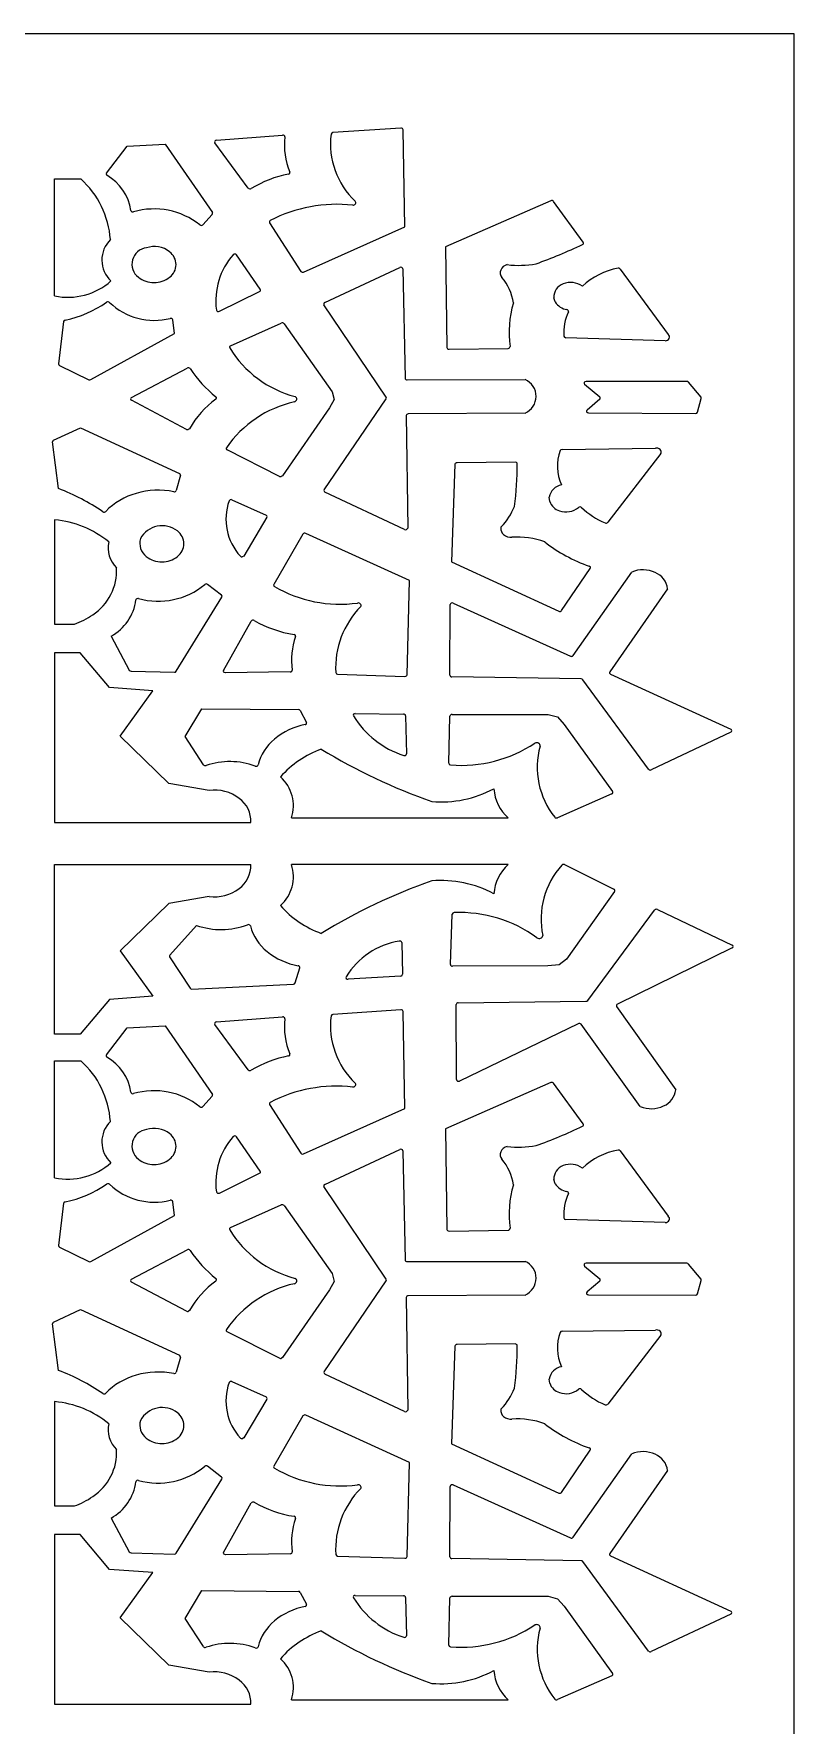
# Model space of a CAD drawing. Extents: x 0 to 1000, y 0 to 1000.
# Drawn here: x 855.2 to 1000, y 677.8 to 1000 of the extents above; entities that cross this region are included whole.
import ezdxf

# ---------------------------------------------------------------- set-up
doc = ezdxf.new("R2010")
doc.units = 0
doc.layers.add('WHITE', color=7, linetype='CONTINUOUS')

msp = doc.modelspace()

# ---------------------------------------------------------------- linework, layer by layer
at = {"layer": 'WHITE', "linetype": 'Continuous'}
for p, q in [((1000, 1000), (0, 1000)), ((1000, 0), (1000, 1000)), ((889.9295, 979.7399), (902.5527, 980.7049)), ((925.0648, 982.042), (912.1329, 981.1694)), ((925.822, 963.2541), (925.484, 981.7316)), ((868.9798, 973.4638), (872.9162, 978.6248)), ((872.9162, 978.6248), (880.1472, 978.9865)), ((880.1472, 978.9865), (889.1703, 965.9303)), ((896.0144, 970.6182), (889.634, 979.2619)), ((859.1211, 950.067), (859.1211, 972.3572)), ((859.1211, 972.3572), (864.079, 972.3572)), ((953.6583, 968.1999), (933.5763, 959.3882)), ((959.8222, 960.3058), (954.1749, 968.0827)), ((889.1436, 965.5861), (887.3564, 963.6253)), ((900.066, 964.0123), (906.0251, 954.7404)), ((906.5545, 954.6103), (925.822, 963.2541)), ((898.2935, 951.3345), (893.7945, 957.8851)), ((933.5763, 959.3882), (933.8562, 940.2246)), ((906.2562, 954.5847), (906.5545, 954.6103)), ((910.561, 948.8033), (924.8619, 955.4753)), ((925.4413, 955.2061), (925.8786, 934.3931)), ((966.8832, 955.1936), (975.9849, 942.7329)), ((890.511, 947.1388), (898.1559, 950.9093)), ((922.2993, 930.7544), (910.4138, 948.3761)), ((954.493153, 948.922722), (954.2251, 949.7049)), ((860.8382, 945.1901), (859.8592, 937.1311)), ((881.9308, 942.8758), (881.6432, 945.5041)), ((892.6382, 940.5734), (902.2976, 944.8936)), ((902.8194, 944.7743), (911.9641, 931.825)), ((866.0245, 934.1152), (881.9308, 942.8758)), ((975.4469, 941.5089), (956.4811, 942.1103)), ((934.2501, 939.9121), (945.4917, 940.073)), ((860.0456, 936.8286), (865.6087, 934.1062)), ((873.7572, 930.7248), (884.3699, 936.3318)), ((911.9641, 931.825), (912.3779, 930.3192)), ((926.2669, 934.0822), (948.734753, 934.129899)), ((960.0714, 933.2292), (962.9639, 930.8112)), ((979.5432, 933.7675), (960.3485, 933.7662)), ((982.2536, 930.751), (979.8639, 933.6286)), ((884.2665, 924.6383), (873.7572, 930.1937)), ((911.5053, 928.7134), (902.5162, 915.8049)), ((910.4734, 913.0965), (922.2986, 930.448)), ((912.3779, 930.3192), (911.5053, 928.7134)), ((962.9658, 930.371), (960.5423, 928.3152)), ((981.6116, 927.9424), (982.3111, 930.5048)), ((858.9294, 922.56), (864.0347, 924.9351)), ((864.0347, 924.9351), (882.8837, 916.2305)), ((926.1009, 927.266), (926.372, 905.813)), ((948.7615, 927.7181), (926.4854, 927.5854)), ((960.8194, 927.7797), (981.2315, 927.6951)), ((859.8821, 913.3692), (858.7358, 922.2521)), ((884.8297, 924.7729), (884.5859, 924.6002)), ((901.9758, 915.6921), (891.978, 920.732)), ((946.8439, 918.3917), (935.7707, 918.2872)), ((947.1202, 918.3009), (946.8439, 918.3917)), ((955.7976, 920.8277), (973.5668, 921.0325)), ((974.5962, 920.0402), (964.4753, 906.9316)), ((883.0711, 915.887), (882.2906, 913.0024)), ((902.5162, 915.8049), (902.2754, 915.6547)), ((935.3881, 917.9807), (934.6945, 899.3764)), ((925.7913, 905.5358), (910.6185, 912.6689)), ((892.3431, 911.0378), (892.567, 911.241)), ((892.9012, 911.226), (899.3902, 908.3195)), ((953.443033, 910.904791), (953.3529, 911.7137)), ((859.1211, 907.4162), (859.1211, 887.5365)), ((899.5525, 907.9045), (895.1719, 900.5158)), ((926.372, 905.813), (926.1801, 905.5369)), ((906.4077, 904.6857), (900.8674, 895.1063)), ((926.7166, 895.827), (906.9466, 904.8268)), ((895.1719, 900.5158), (894.8553, 900.3385)), ((934.6945, 899.3764), (955.1633, 889.9924)), ((926.2521, 877.8828), (926.7166, 895.827)), ((955.6916, 890.1149), (961.1416, 898.1433)), ((957.8842, 881.5557), (969.068, 897.4649)), ((961.1696, 898.3982), (960.9574, 898.5866)), ((882.2981, 878.5474), (890.9945, 892.6596)), ((890.9159, 893.0302), (888.2668, 895.0965)), ((975.8826, 894.2776), (964.8853, 878.4617)), ((934.41531, 877.81369), (934.4881, 891.2588)), ((935.0633, 891.5338), (957.3605, 881.4366)), ((859.1211, 887.5365), (862.8838, 887.5365)), ((891.2821, 878.6935), (896.5699, 888.1008)), ((869.8601, 885.22), (873.3305, 878.7846)), ((863.9672, 882.0645), (859.1211, 882.0645)), ((859.1211, 882.0645), (859.1211, 849.7674)), ((869.5601, 875.4556), (863.9672, 882.0645)), ((873.6721, 878.596), (881.9394, 878.3735)), ((891.6415, 878.2455), (891.3101, 878.3883)), ((904.0011, 878.4347), (891.6415, 878.2455)), ((913.0341, 877.9962), (925.8492, 877.5735)), ((959.4308, 877.0866), (934.795, 877.4944)), ((972.2489, 859.8966), (959.7552, 876.9329)), ((964.8489, 878.2212), (965.032, 878.0302)), ((965.032, 878.0302), (987.9247, 867.4953)), ((877.8025, 874.8549), (869.5601, 875.4556)), ((871.6208, 866.2033), (877.8025, 874.8549)), ((883.9586, 866.107), (887.1902, 871.4006)), ((887.1902, 871.4006), (905.5518, 871.2518)), ((905.9035, 871.0609), (907.0899, 868.8169)), ((916.3983, 870.4986), (925.5964, 870.404)), ((925.9789, 870.0943), (926.156, 862.8041)), ((934.8185, 870.3239), (953.1275, 870.3148)), ((953.1275, 870.3148), (954.9317, 869.8545)), ((934.1841, 861.0252), (934.4311, 870.0147)), ((954.9317, 869.8545), (956.1986, 868.4346)), ((956.1986, 868.4346), (965.3976, 855.6248)), ((987.9285, 866.9462), (972.7754, 859.7852)), ((880.8933, 857.1914), (871.6208, 866.2033)), ((887.4649, 860.7435), (883.9586, 866.107)), ((888.5469, 855.8695), (880.8933, 857.1914)), ((965.247, 855.1865), (954.902, 850.6378)), ((859.1211, 849.7674), (896.4949, 849.7674)), ((904.2216, 850.6249), (945.5472, 850.6249)), ((859.1211, 809.424), (859.1211, 841.7211)), ((859.1211, 841.7211), (896.4949, 841.7211)), ((945.5472, 841.7211), (904.2218, 841.7211)), ((956.2497, 841.7211), (965.6621, 837.0519)), ((888.5469, 835.619), (880.8933, 834.2972)), ((965.7963, 836.6234), (956.6321, 823.6833)), ((880.8933, 834.2972), (871.6208, 825.2852)), ((934.5245, 822.6786), (934.8719, 832.2671)), ((960.6641, 815.8407), (973.4144, 833.0549)), ((973.9411, 833.1644), (988.1691, 826.3895)), ((886.1418, 830.1487), (881.0503, 824.4776)), ((871.6208, 825.2852), (877.8025, 816.6336)), ((925.2494, 826.8615), (925.411, 820.8206)), ((988.1734, 825.8453), (966.3138, 815.1295)), ((881.0211, 824.1418), (884.9186, 818.1854)), ((904.9548, 819.1672), (905.8223, 822.0735)), ((953.1021, 822.4518), (934.9142, 822.3531)), ((955.2417, 822.6377), (953.1021, 822.4518)), ((956.6321, 823.6833), (955.2417, 822.6377)), ((885.2826, 818.0187), (904.6008, 818.9264)), ((925.0518, 820.4982), (915.0236, 819.901)), ((869.5601, 816.0327), (863.9672, 809.424)), ((877.8025, 816.6336), (869.5601, 816.0327)), ((936.0199, 815.373), (960.3389, 815.6882)), ((889.9295, 811.7399), (902.5527, 812.7049)), ((925.0648, 814.042), (912.1329, 813.1694)), ((925.822, 795.2541), (925.484, 813.7316)), ((935.6583, 800.7626), (935.6387, 815.0566)), ((966.1781, 814.6996), (977.4628, 798.8378)), ((863.9672, 809.424), (859.1211, 809.424)), ((868.9798, 805.4638), (872.9162, 810.6248)), ((872.9162, 810.6248), (880.1472, 810.9865)), ((880.1472, 810.9865), (889.1703, 797.9303)), ((896.0144, 802.6182), (889.634, 811.2619)), ((958.8644, 811.4088), (936.2429, 800.4907)), ((970.6743, 795.6136), (959.3956, 811.2967)), ((859.1211, 782.067), (859.1211, 804.3572)), ((859.1211, 804.3572), (864.079, 804.3572)), ((953.6583, 800.1999), (933.5763, 791.3882)), ((959.8222, 792.3058), (954.1749, 800.0827)), ((889.1436, 797.5861), (887.3564, 795.6253)), ((900.066, 796.0123), (906.0251, 786.7404)), ((906.5545, 786.6103), (925.822, 795.2541)), ((898.2935, 783.3345), (893.7945, 789.8851)), ((933.5763, 791.3882), (933.8562, 772.2246)), ((906.2562, 786.5847), (906.5545, 786.6103)), ((910.561, 780.8033), (924.8619, 787.4753)), ((925.4413, 787.2061), (925.8786, 766.3931)), ((966.8832, 787.1936), (975.9849, 774.7329)), ((890.511, 779.1388), (898.1559, 782.9093)), ((922.2993, 762.7544), (910.4138, 780.3761)), ((954.493153, 780.922722), (954.2251, 781.7049)), ((860.8382, 777.1901), (859.8592, 769.1311)), ((881.9308, 774.8758), (881.6432, 777.5041)), ((892.6382, 772.5734), (902.2976, 776.8936)), ((902.8194, 776.7743), (911.9641, 763.825)), ((866.0245, 766.1152), (881.9308, 774.8758)), ((975.4469, 773.5089), (956.4811, 774.1103)), ((934.2501, 771.9121), (945.4917, 772.073)), ((860.0456, 768.8286), (865.6087, 766.1062)), ((873.7572, 762.7248), (884.3699, 768.3318)), ((911.9641, 763.825), (912.3779, 762.3192)), ((926.2669, 766.0822), (948.734753, 766.129899)), ((960.0714, 765.2292), (962.9639, 762.8112)), ((979.5432, 765.7675), (960.3485, 765.7662)), ((982.2536, 762.751), (979.8639, 765.6286)), ((884.2665, 756.6383), (873.7572, 762.1937)), ((911.5053, 760.7134), (902.5162, 747.8049)), ((910.4734, 745.0965), (922.2986, 762.448)), ((912.3779, 762.3192), (911.5053, 760.7134)), ((962.9658, 762.371), (960.5423, 760.3152)), ((981.6116, 759.9424), (982.3111, 762.5048)), ((926.1009, 759.266), (926.372, 737.813)), ((948.7615, 759.7181), (926.4854, 759.5854)), ((960.8194, 759.7797), (981.2315, 759.6951)), ((859.8821, 745.3692), (858.7358, 754.2521)), ((858.9294, 754.56), (864.0347, 756.9351)), ((864.0347, 756.9351), (882.8837, 748.2305)), ((884.8297, 756.7729), (884.5859, 756.6002)), ((901.9758, 747.6921), (891.978, 752.732)), ((955.7976, 752.8277), (973.5668, 753.0325)), ((974.5962, 752.0402), (964.4753, 738.9316)), ((883.0711, 747.887), (882.2906, 745.0024)), ((902.5162, 747.8049), (902.2754, 747.6547)), ((935.3881, 749.9807), (934.6945, 731.3764)), ((946.8439, 750.3917), (935.7707, 750.2872)), ((947.1202, 750.3009), (946.8439, 750.3917)), ((925.7913, 737.5358), (910.6185, 744.6689)), ((892.3431, 743.0378), (892.567, 743.241)), ((892.9012, 743.226), (899.3902, 740.3195)), ((953.443033, 742.904791), (953.3529, 743.7137)), ((859.1211, 739.4162), (859.1211, 719.5365)), ((899.5525, 739.9045), (895.1719, 732.5158)), ((906.4077, 736.6857), (900.8674, 727.1063)), ((926.7166, 727.827), (906.9466, 736.8268)), ((926.372, 737.813), (926.1801, 737.5369)), ((895.1719, 732.5158), (894.8553, 732.3385)), ((934.6945, 731.3764), (955.1633, 721.9924)), ((955.6916, 722.1149), (961.1416, 730.1433)), ((957.8842, 713.5557), (969.068, 729.4649)), ((961.1696, 730.3982), (960.9574, 730.5866)), ((890.9159, 725.0302), (888.2668, 727.0965)), ((926.2521, 709.8828), (926.7166, 727.827)), ((975.8826, 726.2776), (964.8853, 710.4617)), ((882.2981, 710.5474), (890.9945, 724.6596)), ((934.41531, 709.81369), (934.4881, 723.2588)), ((935.0633, 723.5338), (957.3605, 713.4366)), ((859.1211, 719.5365), (862.8838, 719.5365)), ((891.2821, 710.6935), (896.5699, 720.1008)), ((869.8601, 717.22), (873.3305, 710.7846)), ((863.9672, 714.0645), (859.1211, 714.0645)), ((859.1211, 714.0645), (859.1211, 681.7674)), ((869.5601, 707.4556), (863.9672, 714.0645)), ((873.6721, 710.596), (881.9394, 710.3735)), ((891.6415, 710.2455), (891.3101, 710.3883)), ((904.0011, 710.4347), (891.6415, 710.2455)), ((913.0341, 709.9962), (925.8492, 709.5735)), ((959.4308, 709.0866), (934.795, 709.4944)), ((972.2489, 691.8966), (959.7552, 708.9329)), ((964.8489, 710.2212), (965.032, 710.0302)), ((965.032, 710.0302), (987.9247, 699.4953)), ((877.8025, 706.8549), (869.5601, 707.4556)), ((871.6208, 698.2033), (877.8025, 706.8549)), ((883.9586, 698.107), (887.1902, 703.4006)), ((887.1902, 703.4006), (905.5518, 703.2518)), ((905.9035, 703.0609), (907.0899, 700.8169)), ((916.3983, 702.4986), (925.5964, 702.404)), ((925.9789, 702.0943), (926.156, 694.8041)), ((934.1841, 693.0252), (934.4311, 702.0147)), ((934.8185, 702.3239), (953.1275, 702.3148)), ((953.1275, 702.3148), (954.9317, 701.8545)), ((954.9317, 701.8545), (956.1986, 700.4346)), ((956.1986, 700.4346), (965.3976, 687.6248)), ((880.8933, 689.1914), (871.6208, 698.2033)), ((887.4649, 692.7435), (883.9586, 698.107)), ((987.9285, 698.9462), (972.7754, 691.7852)), ((888.5469, 687.8695), (880.8933, 689.1914)), ((965.247, 687.1865), (954.902, 682.6378)), ((859.1211, 681.7674), (896.4949, 681.7674)), ((904.2216, 682.6249), (945.5472, 682.6249))]:
    msp.add_line(p, q, dxfattribs=at)
for centre, radius, start, end in [((889.947034, 979.344219), 0.396069, 92.537267, 145.685012), ((902.595595, 980.278024), 0.429025, 51.460716, 95.738204), ((902.690759, 980.386502), 0.284967, 354.683988, 52.837723), ((916.175422, 978.834564), 13.288777, 173.407979, 202.860141), ((926.804337, 979.055356), 15.136199, 173.03926, 226.313596), ((912.13123, 980.808652), 0.360752, 89.734748, 167.016841), ((925.10234, 981.609326), 0.4343, 54.116511, 94.958727), ((925.189028, 981.718291), 0.295273, 2.583377, 55.351944), ((889.845006, 979.424761), 0.266547, 147.621349, 217.662014), ((869.202519, 973.293961), 0.280087, 142.671886, 242.686928), ((907.728305, 952.200634), 21.452681, 100.946243, 121.31165), ((903.589243, 973.644384), 0.38696, 279.738744, 324.176561), ((903.681553, 973.570346), 0.268847, 325.456122, 22.239658), ((852.839288, 959.698805), 16.928263, 3.687705, 48.397309), ((864.406974, 964.93141), 9.360187, 8.714619, 60.092319), ((896.325664, 970.863632), 0.396386, 218.255783, 262.321363), ((896.345242, 970.927511), 0.462436, 260.974789, 300.435863), ((912.833397, 940.144921), 27.370602, 83.520724, 117.495655), ((915.924969, 967.933806), 0.593113, 269.713198, 327.771461), ((916.076762, 967.814943), 0.401796, 330.567315, 47.230917), ((953.839381, 967.800928), 0.438142, 40.02379, 114.411784), ((873.969774, 966.39939), 0.314638, 189.104981, 244.79855), ((874.044407, 966.521389), 0.45707, 242.844911, 286.079251), ((878.069831, 952.690512), 13.947695, 51.429501, 106.232293), ((887.041679, 963.934884), 0.437382, 230.911383, 273.673195), ((887.051485, 963.926868), 0.428855, 272.434311, 315.316251), ((888.950778, 965.774193), 0.269369, 315.711335, 35.417428), ((900.308044, 964.161938), 0.284565, 112.990388, 211.725452), ((873.575557, 956.907888), 5.460884, 134.728055, 226.91468), ((959.61287, 960.145639), 0.263573, 342.253354, 37.419941), ((876.983729, 956.107437), 3.144365, 96.73646, 232.559735), ((878.111462, 954.763464), 4.710681, 51.847764, 108.523796), ((879.110294, 955.971356), 3.144043, 1.240103, 52.5635), ((903.146815, 949.101083), 13.333262, 138.649979, 187.446445), ((893.453837, 957.61351), 0.433279, 87.279724, 136.856075), ((893.471315, 957.641758), 0.404554, 36.977907, 89.563116), ((918.031257, 1047.352933), 96.891527, 289.787499, 295.460871), ((959.550577, 960.175633), 0.332182, 293.757181, 340.600846), ((879.110046, 956.107517), 3.144292, 307.436125, 358.758668), ((906.337223, 954.954316), 0.378393, 214.425143, 257.635854), ((925.054079, 955.055268), 0.461908, 65.503912, 114.585683), ((925.129065, 955.185172), 0.312936, 3.834598, 68.136673), ((945.376135, 954.474612), 1.380308, 157.860424, 220.815913), ((945.783427, 954.230435), 1.851017, 104.399913, 155.61015), ((947.556356, 974.153506), 18.267233, 262.977751, 280.330676), ((968.825948, 942.216069), 13.334721, 100.215597, 133.454004), ((966.552969, 954.921525), 0.427875, 39.484792, 102.412144), ((861.661425, 962.101616), 12.299806, 258.080703, 311.710425), ((877.982035, 957.314435), 4.709979, 231.843606, 270.786654), ((878.111313, 957.315022), 4.710565, 269.214073, 308.153913), ((898.054705, 951.176912), 0.286106, 290.713568, 33.421982), ((937.412147, 947.546786), 9.175264, 7.37532, 41.050485), ((956.903971, 949.84215), 2.682385, 109.860078, 182.932936), ((957.405743, 948.866402), 3.773178, 53.413348, 111.993211), ((856.917089, 966.179087), 21.137431, 281.48917, 304.946007), ((869.278662, 948.477641), 0.453118, 85.400246, 124.088823), ((869.290022, 948.511272), 0.418773, 45.565912, 86.580487), ((878.1125, 957.77589), 12.374601, 226.428554, 284.207733), ((890.24714, 947.434549), 0.326966, 190.832385, 250.890536), ((910.655858, 948.531655), 0.287731, 109.249049, 212.726194), ((965.15097, 943.108381), 19.467197, 163.232031, 187.922942), ((957.180905, 950.57084), 3.152825, 211.516449, 261.287011), ((956.650604, 947.085013), 0.373127, 34.825862, 81.881012), ((861.175886, 945.124685), 0.343964, 98.120441, 169.036679), ((881.257872, 945.336877), 0.45594, 61.403868, 103.724311), ((881.334915, 945.459546), 0.311488, 8.223504, 63.046924), ((890.310447, 947.556564), 0.463409, 248.432591, 295.6439), ((902.481402, 944.496734), 0.437362, 39.39304, 114.850398), ((966.401002, 942.866352), 10.302025, 156.103227, 182.514941), ((956.740407, 947.146517), 0.264285, 336.136981, 34.998846), ((956.462617, 942.46752), 0.357698, 188.556527, 272.961967), ((975.436547, 942.373747), 0.864909, 270.685844, 332.740492), ((975.64426, 942.223618), 0.612702, 336.326101, 56.222853), ((892.730213, 940.297935), 0.290426, 108.470859, 207.796558), ((910.304858, 951.087196), 20.91204, 211.494167, 255.064879), ((934.147343, 940.235079), 0.291332, 182.061359, 233.364738), ((934.235337, 940.339776), 0.427931, 232.275306, 271.976985), ((945.491871, 940.501339), 0.428339, 269.977086, 311.554057), ((945.583645, 940.394566), 0.28757, 311.982074, 6.07503), ((860.161897, 937.108942), 0.303507, 175.81324, 247.469374), ((884.580969, 935.918215), 0.464331, 78.240663, 117.037007), ((884.606807, 935.993136), 0.385847, 35.609908, 79.72972), ((905.402453, 950.038805), 24.708916, 214.01106, 230.968581), ((865.807666, 934.523462), 0.462271, 244.506471, 297.973479), ((926.234762, 934.439995), 0.359236, 187.500894, 275.132719), ((947.273143, 930.848865), 3.591864, 1.287955, 65.988351), ((960.232422, 933.447593), 0.271337, 152.519686, 233.598606), ((960.332546, 933.369807), 0.396714, 87.695159, 149.223801), ((979.552635, 933.349608), 0.417999, 41.87036, 91.293314), ((873.887494, 930.446308), 0.307464, 115.072767, 177.596895), ((873.8763, 930.464739), 0.296052, 181.071965, 246.278285), ((900.4297, 915.915973), 17.938929, 126.222037, 150.41418), ((889.660045, 930.630112), 0.295489, 304.945407, 356.893783), ((889.674654, 930.619856), 0.280505, 358.824302, 53.348566), ((909.559347, 908.845249), 21.572597, 102.789843, 145.224328), ((904.654852, 930.460805), 0.592388, 282.5626, 349.022434), ((904.727961, 930.405454), 0.511675, 353.552934, 68.522896), ((922.08117, 930.601698), 0.266268, 324.744145, 34.99406), ((947.155153, 931.063837), 3.711376, 295.64648, 357.92721), ((960.709091, 928.097263), 0.274437, 127.427494, 206.96976), ((962.79754, 930.590378), 0.276475, 307.487787, 53.006813), ((982.050997, 930.573867), 0.269117, 345.128963, 41.162622), ((926.397431, 927.259303), 0.296607, 128.695027, 178.706235), ((926.481873, 927.153221), 0.432194, 89.532454, 128.640133), ((960.795439, 928.158349), 0.379406, 209.278195, 273.620853), ((981.255941, 928.073291), 0.37898, 266.302295, 339.79523), ((859.039717, 922.27582), 0.304841, 111.215895, 184.462748), ((884.477546, 925.049692), 0.462367, 242.841988, 283.55311), ((892.082004, 920.998051), 0.285657, 147.982371, 248.648571), ((963.454532, 917.636775), 8.553021, 159.71445, 204.657606), ((955.782258, 920.443523), 0.384483, 87.713107, 155.641694), ((973.822499, 920.098863), 0.968019, 47.345925, 105.316272), ((974.074542, 920.354759), 0.609159, 328.910052, 48.472748), ((882.779802, 915.950948), 0.298235, 347.618309, 69.611959), ((902.179949, 916.108773), 0.463997, 243.897468, 281.871329), ((935.743444, 917.929176), 0.35906, 85.646576, 171.749703), ((888.410308, 917.728439), 58.826423, 352.425283, 0.339493), ((946.94509, 918.068828), 0.290725, 1.610721, 52.963651), ((844.743454, 874.286503), 41.91224, 55.801698, 68.82617), ((878.066055, 900.126478), 12.790249, 105.463731, 136.054972), ((878.880421, 897.747429), 15.301049, 78.916822, 106.027533), ((881.911855, 913.218124), 0.46385, 258.805138, 296.35879), ((881.968326, 913.106347), 0.338623, 296.194346, 342.12327), ((910.713967, 912.939714), 0.287148, 146.906285, 250.581546), ((956.131717, 911.294566), 2.810248, 99.220877, 171.422628), ((868.547458, 909.327271), 0.449185, 236.662584, 275.690952), ((868.557466, 909.303626), 0.424732, 274.663728, 314.848156), ((902.225526, 907.556672), 10.477623, 160.594963, 222.55411), ((892.714612, 910.79931), 0.465703, 66.380647, 108.479555), ((935.859774, 914.215139), 11.662145, 315.661419, 338.674421), ((956.127981, 911.856955), 2.848783, 199.526047, 252.914223), ((956.54095, 912.705558), 3.784061, 250.711822, 308.903887), ((959.199022, 909.420153), 0.441986, 88.563815, 129.58148), ((959.209637, 909.436463), 0.425538, 47.55945, 89.93761), ((969.824147, 920.631634), 15.001773, 226.495743, 247.017891), ((857.373601, 888.380302), 19.115941, 50.829913, 84.754938), ((879.617271, 901.581454), 4.71029, 51.845896, 151.486683), ((899.29851, 908.044405), 0.289973, 331.15273, 71.566649), ((925.98451, 905.956975), 0.463377, 245.357148, 294.967056), ((945.572846, 905.724063), 1.463871, 172.836873, 231.15083), ((944.406097, 905.860547), 0.289385, 135.188169, 170.842986), ((964.145498, 907.222211), 0.439573, 246.013253, 318.614512), ((874.518368, 902.027856), 5.204473, 166.979745, 226.161428), ((878.488958, 902.924756), 3.14379, 163.265459, 232.564243), ((880.615831, 902.788853), 3.144206, 1.240085, 52.562321), ((880.615831, 902.924947), 3.144206, 307.437678, 358.759915), ((906.732376, 904.477169), 0.385875, 103.927166, 147.288356), ((906.757616, 904.40223), 0.464731, 66.005259, 104.723814), ((946.074011, 906.27201), 2.205472, 229.940261, 274.352782), ((947.289311, 889.026996), 15.082352, 69.893963, 93.984081), ((970.921603, 927.066686), 30.172847, 232.309379, 250.716813), ((879.488006, 904.132514), 4.710457, 231.845144, 270.785713), ((879.617271, 904.132346), 4.71029, 269.213322, 308.154104), ((894.817016, 900.761635), 0.424864, 223.199278, 275.169877), ((860.91967, 897.718353), 10.009348, 303.112135, 3.181711), ((960.92554, 898.296021), 0.264586, 324.745552, 22.717175), ((971.188119, 892.278064), 5.603407, 65.329245, 112.232294), ((972.070698, 893.817303), 3.839593, 6.885275, 67.710562), ((878.865203, 905.790698), 13.891668, 254.353496, 309.569035), ((887.99586, 894.744555), 0.439637, 91.16779, 129.824478), ((888.003122, 894.744962), 0.439437, 53.127472, 92.115532), ((890.75984, 892.803466), 0.275251, 328.488258, 55.46042), ((901.114173, 894.969125), 0.282336, 150.931381, 243.342288), ((913.504423, 916.184621), 24.850367, 239.755457, 277.68923), ((865.328859, 893.422169), 9.370578, 298.918199, 352.139909), ((874.932251, 892.088139), 0.325128, 117.127858, 170.69664), ((874.99774, 891.967579), 0.462299, 74.844972, 117.538377), ((929.267663, 879.191272), 16.628756, 135.381628, 183.091059), ((916.933626, 890.946271), 0.620249, 42.61223, 99.673864), ((917.0965, 891.092459), 0.401417, 326.516719, 42.995244), ((934.812096, 891.233449), 0.324987, 114.060317, 175.52605), ((934.875411, 891.109876), 0.463696, 66.096348, 114.978756), ((955.353185, 890.416985), 0.465112, 245.904595, 283.112234), ((955.373454, 890.350749), 0.396033, 282.430233, 323.449588), ((858.303486, 900.775134), 14.008594, 289.084642, 305.245452), ((896.900506, 887.890677), 0.391729, 101.530955, 147.561233), ((896.921607, 887.825183), 0.460182, 60.701631, 102.475138), ((908.161716, 907.407627), 22.118861, 240.133058, 261.046251), ((917.229948, 880.720321), 12.99598, 160.028654, 188.544103), ((904.672101, 885.178964), 0.382248, 37.563815, 82.922313), ((904.764597, 885.248696), 0.26642, 340.348629, 37.803649), ((957.54591, 881.832269), 0.436956, 244.892285, 320.732324), ((873.667753, 878.991786), 0.39581, 211.563834, 270.62931), ((881.964087, 878.77947), 0.40672, 266.520127, 325.208667), ((891.514775, 878.560962), 0.267776, 150.333007, 220.150633), ((904.000843, 878.86328), 0.42858, 270.034347, 311.763097), ((904.092994, 878.755967), 0.287171, 312.309885, 6.705751), ((913.016936, 878.354692), 0.358902, 189.638521, 272.741157), ((925.868679, 878.013687), 0.440618, 267.466264, 306.392009), ((925.949273, 877.902727), 0.303482, 306.572593, 356.235191), ((934.768408, 877.84818), 0.354778, 185.578788, 274.298604), ((959.435246, 876.676795), 0.40983, 38.675378, 90.621642), ((965.100296, 878.306155), 0.265363, 144.115131, 198.671922), ((905.56411, 870.855055), 0.396936, 31.23737, 91.777105), ((916.276733, 870.182821), 0.270013, 140.930451, 210.297878), ((931.151565, 879.382091), 17.75956, 211.712685, 251.835201), ((916.383476, 870.082826), 0.416038, 87.958049, 139.503831), ((925.624055, 870.047099), 0.35797, 7.576858, 94.430812), ((934.787119, 869.965929), 0.359344, 84.990035, 172.199602), ((909.207593, 855.787425), 12.820075, 100.704696, 129.901151), ((906.762018, 868.761305), 0.382348, 279.678844, 326.594564), ((906.854972, 868.691389), 0.266354, 328.1413, 28.113523), ((987.821741, 867.21344), 0.300076, 1.596388, 69.933458), ((987.811077, 867.234034), 0.310864, 292.193269, 357.744593), ((906.935736, 858.438874), 9.328788, 129.642899, 165.827209), ((916.408567, 845.818371), 19.051341, 109.899295, 138.579743), ((967.216552, 957.11211), 109.554701, 238.469156, 250.670714), ((936.56731, 885.988145), 25.366172, 265.410719, 303.597464), ((950.928071, 864.126338), 0.801672, 59.884955, 113.859347), ((966.301689, 860.256217), 15.241087, 164.74259, 218.594772), ((951.095087, 864.364859), 0.512149, 348.984493, 62.6602), ((887.807184, 861.005236), 0.430887, 217.404287, 290.218688), ((892.502106, 847.116058), 14.2305, 70.077205, 108.629974), ((897.510367, 860.932254), 0.465417, 250.001926, 292.54338), ((897.560712, 860.822622), 0.34489, 291.801324, 343.210722), ((925.768145, 862.943825), 0.462327, 250.655462, 297.916678), ((925.839684, 862.816752), 0.316569, 297.243377, 357.709478), ((934.531043, 861.051148), 0.347912, 184.277282, 271.096351), ((897.322139, 852.948712), 7.280293, 341.385923, 48.749683), ((972.584062, 860.180773), 0.439418, 220.293506, 295.812932), ((889.506727, 847.968989), 7.958577, 53.191927, 96.926871), ((891.212826, 850.029165), 5.288556, 357.162897, 54.618432), ((932.735069, 875.065672), 21.407068, 265.228278, 298.050397), ((950.762525, 856.659068), 7.975638, 183.492568, 229.16318), ((965.121044, 855.499315), 0.337221, 291.932348, 339.206339), ((965.186116, 855.465767), 0.264607, 340.995482, 36.942572), ((954.72062, 851.038945), 0.440246, 221.244969, 294.33042), ((891.03126, 841.547269), 5.466404, 306.398334, 1.822305), ((897.321606, 839.397538), 7.280908, 311.251654, 18.610368), ((950.762525, 835.686932), 7.975638, 130.83682, 176.507432), ((967.163985, 831.341212), 15.382082, 138.008187, 191.802424), ((956.051059, 841.323875), 0.444124, 63.431598, 136.033991), ((967.213985, 735.239288), 109.548758, 109.328954, 121.531176), ((932.735069, 817.280328), 21.407068, 61.949603, 94.771722), ((889.452537, 843.723324), 8.154768, 263.623803, 306.254097), ((965.56077, 836.7849), 0.285581, 325.561963, 69.217639), ((916.407991, 846.527021), 19.050573, 221.420255, 250.10171), ((935.225232, 832.217599), 0.356782, 86.727297, 172.024963), ((936.222641, 807.520468), 25.072376, 53.938436, 92.233314), ((973.748615, 832.768788), 0.439954, 64.054683, 139.434106), ((890.860936, 843.559316), 14.216711, 250.613255, 290.582489), ((896.022912, 829.816027), 0.464025, 68.04505, 110.698737), ((896.082431, 829.932593), 0.333862, 16.586805, 70.03986), ((905.480724, 832.486209), 9.405278, 195.151692, 231.308347), ((951.516607, 828.266737), 0.594835, 288.119463, 353.073275), ((907.73128, 835.194067), 12.925865, 231.025336, 260.197863), ((927.197271, 812.622149), 14.740831, 99.474511, 148.389673), ((924.863642, 826.722218), 0.449377, 58.506092, 101.923237), ((924.94788, 826.843519), 0.302056, 3.41268, 60.111132), ((951.427866, 828.457292), 0.803929, 236.281943, 289.90701), ((988.061925, 826.109728), 0.299597, 1.639475, 69.039205), ((988.052296, 826.12993), 0.309323, 293.048677, 357.845253), ((881.244441, 824.291549), 0.268897, 136.218882, 213.841637), ((905.474619, 822.078722), 0.382313, 38.190827, 81.564868), ((905.565027, 822.148649), 0.268024, 343.717085, 38.39154), ((934.812008, 822.674308), 0.28754, 179.144798, 231.878341), ((934.901849, 822.775984), 0.423064, 230.806969, 271.672958), ((904.604524, 819.301533), 0.375152, 269.431269, 339.017842), ((914.876397, 820.2155), 0.268148, 150.289141, 221.992391), ((914.982743, 820.308107), 0.409152, 221.667496, 275.730984), ((925.062825, 820.847217), 0.349191, 268.190771, 355.628362), ((885.25034, 818.429017), 0.411583, 216.292098, 274.495465), ((935.992287, 815.018433), 0.355641, 85.546908, 173.83915), ((960.344416, 816.099425), 0.411262, 269.231497, 321.016227), ((902.595595, 812.278024), 0.429025, 51.460716, 95.738204), ((902.690759, 812.386502), 0.284967, 354.683988, 52.837723), ((916.175422, 810.834564), 13.288777, 173.407979, 202.860141), ((926.804337, 811.055356), 15.136199, 173.03926, 226.313596), ((912.13123, 812.808652), 0.360752, 89.734748, 167.016841), ((925.10234, 813.609326), 0.4343, 54.116511, 94.958727), ((925.189028, 813.718291), 0.295273, 2.583377, 55.351944), ((966.413844, 814.861554), 0.286014, 110.474243, 214.488653), ((889.845006, 811.424761), 0.266547, 147.621349, 217.662014), ((889.947034, 811.344219), 0.396069, 92.537267, 145.685012), ((959.062251, 810.98609), 0.466721, 78.111377, 115.082099), ((959.086619, 811.060658), 0.388826, 37.37758, 79.361605), ((903.681553, 805.570346), 0.268847, 325.456122, 22.239658), ((852.839288, 791.698805), 16.928263, 3.687705, 48.397309), ((869.202519, 805.293961), 0.280087, 142.671886, 242.686928), ((864.406974, 796.93141), 9.360187, 8.714619, 60.092319), ((896.325664, 802.863632), 0.396386, 218.255783, 262.321363), ((896.345242, 802.927511), 0.462436, 260.974789, 300.435863), ((907.728305, 784.200634), 21.452681, 100.946243, 121.31165), ((903.589243, 805.644384), 0.38696, 279.738744, 324.176561), ((912.833397, 772.144921), 27.370602, 83.520724, 117.495655), ((915.924969, 799.933806), 0.593113, 269.713198, 327.771461), ((916.076762, 799.814943), 0.401796, 330.567315, 47.230917), ((935.970137, 800.77795), 0.312214, 182.818151, 248.18214), ((936.045704, 800.907478), 0.461075, 245.445445, 295.320845), ((953.839381, 799.800928), 0.438142, 40.02379, 114.411784), ((873.969774, 798.39939), 0.314638, 189.104981, 244.79855), ((874.044407, 798.521389), 0.45707, 242.844911, 286.079251), ((878.069831, 784.690512), 13.947695, 51.429501, 106.232293), ((888.950778, 797.774193), 0.269369, 315.711335, 35.417428), ((900.308044, 796.161938), 0.284565, 112.990388, 211.725452), ((973.506938, 799.379662), 3.992801, 294.02268, 352.200334), ((873.575557, 788.907888), 5.460884, 134.728055, 226.91468), ((887.041679, 795.934884), 0.437382, 230.911383, 273.673195), ((887.051485, 795.926868), 0.428855, 272.434311, 315.316251), ((972.764977, 800.852686), 5.640829, 248.245347, 294.815286), ((876.983729, 788.107437), 3.144365, 96.73646, 232.559735), ((878.111462, 786.763464), 4.710681, 51.847764, 108.523796), ((879.110294, 787.971356), 3.144043, 1.240103, 52.5635), ((903.146815, 781.101083), 13.333262, 138.649979, 187.446445), ((893.453837, 789.61351), 0.433279, 87.279724, 136.856075), ((893.471315, 789.641758), 0.404554, 36.977907, 89.563116), ((918.031257, 879.352933), 96.891527, 289.787499, 295.460871), ((959.550577, 792.175633), 0.332182, 293.757181, 340.600846), ((959.61287, 792.145639), 0.263573, 342.253354, 37.419941), ((879.110046, 788.107517), 3.144292, 307.436125, 358.758668), ((906.337223, 786.954316), 0.378393, 214.425143, 257.635854), ((925.054079, 787.055268), 0.461908, 65.503912, 114.585683), ((925.129065, 787.185172), 0.312936, 3.834598, 68.136673), ((945.376135, 786.474612), 1.380308, 157.860424, 220.815913), ((945.783427, 786.230435), 1.851017, 104.399913, 155.61015), ((947.556356, 806.153506), 18.267233, 262.977751, 280.330676), ((968.825948, 774.216069), 13.334721, 100.215597, 133.454004), ((966.552969, 786.921525), 0.427875, 39.484792, 102.412144), ((861.661425, 794.101616), 12.299806, 258.080703, 311.710425), ((877.982035, 789.314435), 4.709979, 231.843606, 270.786654), ((878.111313, 789.315022), 4.710565, 269.214073, 308.153913), ((898.054705, 783.176912), 0.286106, 290.713568, 33.421982), ((937.412147, 779.546786), 9.175264, 7.37532, 41.050485), ((956.903971, 781.84215), 2.682385, 109.860078, 182.932936), ((957.405743, 780.866402), 3.773178, 53.413348, 111.993211), ((856.917089, 798.179087), 21.137431, 281.48917, 304.946007), ((869.278662, 780.477641), 0.453118, 85.400246, 124.088823), ((869.290022, 780.511272), 0.418773, 45.565912, 86.580487), ((878.1125, 789.77589), 12.374601, 226.428554, 284.207733), ((910.655858, 780.531655), 0.287731, 109.249049, 212.726194), ((965.15097, 775.108381), 19.467197, 163.232031, 187.922942), ((957.180905, 782.57084), 3.152825, 211.516449, 261.287011), ((861.175886, 777.124685), 0.343964, 98.120441, 169.036679), ((881.257872, 777.336877), 0.45594, 61.403868, 103.724311), ((881.334915, 777.459546), 0.311488, 8.223504, 63.046924), ((890.24714, 779.434549), 0.326966, 190.832385, 250.890536), ((890.310447, 779.556564), 0.463409, 248.432591, 295.6439), ((902.481402, 776.496734), 0.437362, 39.39304, 114.850398), ((966.401002, 774.866352), 10.302025, 156.103227, 182.514941), ((956.650604, 779.085013), 0.373127, 34.825862, 81.881012), ((956.740407, 779.146517), 0.264285, 336.136981, 34.998846), ((956.462617, 774.46752), 0.357698, 188.556527, 272.961967), ((975.436547, 774.373747), 0.864909, 270.685844, 332.740492), ((975.64426, 774.223618), 0.612702, 336.326101, 56.222853), ((892.730213, 772.297935), 0.290426, 108.470859, 207.796558), ((910.304858, 783.087196), 20.91204, 211.494167, 255.064879), ((934.147343, 772.235079), 0.291332, 182.061359, 233.364738), ((934.235337, 772.339776), 0.427931, 232.275306, 271.976985), ((945.491871, 772.501339), 0.428339, 269.977086, 311.554057), ((945.583645, 772.394566), 0.28757, 311.982074, 6.07503), ((860.161897, 769.108942), 0.303507, 175.81324, 247.469374), ((884.580969, 767.918215), 0.464331, 78.240663, 117.037007), ((884.606807, 767.993136), 0.385847, 35.609908, 79.72972), ((905.402453, 782.038805), 24.708916, 214.01106, 230.968581), ((865.807666, 766.523462), 0.462271, 244.506471, 297.973479), ((926.234762, 766.439995), 0.359236, 187.500894, 275.132719), ((947.273143, 762.848865), 3.591864, 1.287955, 65.988351), ((960.232422, 765.447593), 0.271337, 152.519686, 233.598606), ((960.332546, 765.369807), 0.396714, 87.695159, 149.223801), ((979.552635, 765.349608), 0.417999, 41.87036, 91.293314), ((873.887494, 762.446308), 0.307464, 115.072767, 177.596895), ((873.8763, 762.464739), 0.296052, 181.071965, 246.278285), ((900.4297, 747.915973), 17.938929, 126.222037, 150.41418), ((889.660045, 762.630112), 0.295489, 304.945407, 356.893783), ((889.674654, 762.619856), 0.280505, 358.824302, 53.348566), ((909.559347, 740.845249), 21.572597, 102.789843, 145.224328), ((904.654852, 762.460805), 0.592388, 282.5626, 349.022434), ((904.727961, 762.405454), 0.511675, 353.552934, 68.522896), ((922.08117, 762.601698), 0.266268, 324.744145, 34.99406), ((947.155153, 763.063837), 3.711376, 295.64648, 357.92721), ((962.79754, 762.590378), 0.276475, 307.487787, 53.006813), ((982.050997, 762.573867), 0.269117, 345.128963, 41.162622), ((926.397431, 759.259303), 0.296607, 128.695027, 178.706235), ((926.481873, 759.153221), 0.432194, 89.532454, 128.640133), ((960.709091, 760.097263), 0.274437, 127.427494, 206.96976), ((960.795439, 760.158349), 0.379406, 209.278195, 273.620853), ((981.255941, 760.073291), 0.37898, 266.302295, 339.79523), ((859.039717, 754.27582), 0.304841, 111.215895, 184.462748), ((884.477546, 757.049692), 0.462367, 242.841988, 283.55311), ((892.082004, 752.998051), 0.285657, 147.982371, 248.648571), ((963.454532, 749.636775), 8.553021, 159.71445, 204.657606), ((955.782258, 752.443523), 0.384483, 87.713107, 155.641694), ((973.822499, 752.098863), 0.968019, 47.345925, 105.316272), ((974.074542, 752.354759), 0.609159, 328.910052, 48.472748), ((882.779802, 747.950948), 0.298235, 347.618309, 69.611959), ((902.179949, 748.108773), 0.463997, 243.897468, 281.871329), ((935.743444, 749.929176), 0.35906, 85.646576, 171.749703), ((888.410308, 749.728439), 58.826423, 352.425283, 0.339493), ((946.94509, 750.068828), 0.290725, 1.610721, 52.963651), ((844.743454, 706.286503), 41.91224, 55.801698, 68.82617), ((878.066055, 732.126478), 12.790249, 105.463731, 136.054972), ((878.880421, 729.747429), 15.301049, 78.916822, 106.027533), ((881.911855, 745.218124), 0.46385, 258.805138, 296.35879), ((881.968326, 745.106347), 0.338623, 296.194346, 342.12327), ((910.713967, 744.939714), 0.287148, 146.906285, 250.581546), ((956.131717, 743.294566), 2.810248, 99.220877, 171.422628), ((902.225526, 739.556672), 10.477623, 160.594963, 222.55411), ((892.714612, 742.79931), 0.465703, 66.380647, 108.479555), ((935.859774, 746.215139), 11.662145, 315.661419, 338.674421), ((956.127981, 743.856955), 2.848783, 199.526047, 252.914223), ((956.54095, 744.705558), 3.784061, 250.711822, 308.903887), ((959.199022, 741.420153), 0.441986, 88.563815, 129.58148), ((959.209637, 741.436463), 0.425538, 47.55945, 89.93761), ((969.824147, 752.631634), 15.001773, 226.495743, 247.017891), ((857.373601, 720.380302), 19.115941, 50.829913, 84.754938), ((868.547458, 741.327271), 0.449185, 236.662584, 275.690952), ((868.557466, 741.303626), 0.424732, 274.663728, 314.848156), ((879.617271, 733.581454), 4.71029, 51.845896, 151.486683), ((899.29851, 740.044405), 0.289973, 331.15273, 71.566649), ((944.406097, 737.860547), 0.289385, 135.188169, 170.842986), ((964.145498, 739.222211), 0.439573, 246.013253, 318.614512), ((874.518368, 734.027856), 5.204473, 166.979745, 226.161428), ((878.488958, 734.924756), 3.14379, 163.265459, 232.564243), ((880.615831, 734.788853), 3.144206, 1.240085, 52.562321), ((880.615831, 734.924947), 3.144206, 307.437678, 358.759915), ((906.732376, 736.477169), 0.385875, 103.927166, 147.288356), ((906.757616, 736.40223), 0.464731, 66.005259, 104.723814), ((925.98451, 737.956975), 0.463377, 245.357148, 294.967056), ((945.572846, 737.724063), 1.463871, 172.836873, 231.15083), ((946.074011, 738.27201), 2.205472, 229.940261, 274.352782), ((947.289311, 721.026996), 15.082352, 69.893963, 93.984081), ((970.921603, 759.066686), 30.172847, 232.309379, 250.716813), ((879.488006, 736.132514), 4.710457, 231.845144, 270.785713), ((879.617271, 736.132346), 4.71029, 269.213322, 308.154104), ((894.817016, 732.761635), 0.424864, 223.199278, 275.169877), ((860.91967, 729.718353), 10.009348, 303.112135, 3.181711), ((960.92554, 730.296021), 0.264586, 324.745552, 22.717175), ((971.188119, 724.278064), 5.603407, 65.329245, 112.232294), ((972.070698, 725.817303), 3.839593, 6.885275, 67.710562), ((878.865203, 737.790698), 13.891668, 254.353496, 309.569035), ((887.99586, 726.744555), 0.439637, 91.16779, 129.824478), ((888.003122, 726.744962), 0.439437, 53.127472, 92.115532), ((890.75984, 724.803466), 0.275251, 328.488258, 55.46042), ((901.114173, 726.969125), 0.282336, 150.931381, 243.342288), ((913.504423, 748.184621), 24.850367, 239.755457, 277.68923), ((865.328859, 725.422169), 9.370578, 298.918199, 352.139909), ((874.932251, 724.088139), 0.325128, 117.127858, 170.69664), ((874.99774, 723.967579), 0.462299, 74.844972, 117.538377), ((929.267663, 711.191272), 16.628756, 135.381628, 183.091059), ((916.933626, 722.946271), 0.620249, 42.61223, 99.673864), ((917.0965, 723.092459), 0.401417, 326.516719, 42.995244), ((934.812096, 723.233449), 0.324987, 114.060317, 175.52605), ((934.875411, 723.109876), 0.463696, 66.096348, 114.978756), ((955.353185, 722.416985), 0.465112, 245.904595, 283.112234), ((955.373454, 722.350749), 0.396033, 282.430233, 323.449588), ((858.303486, 732.775134), 14.008594, 289.084642, 305.245452), ((896.900506, 719.890677), 0.391729, 101.530955, 147.561233), ((896.921607, 719.825183), 0.460182, 60.701631, 102.475138), ((908.161716, 739.407627), 22.118861, 240.133058, 261.046251), ((917.229948, 712.720321), 12.99598, 160.028654, 188.544103), ((904.672101, 717.178964), 0.382248, 37.563815, 82.922313), ((904.764597, 717.248696), 0.26642, 340.348629, 37.803649), ((957.54591, 713.832269), 0.436956, 244.892285, 320.732324), ((873.667753, 710.991786), 0.39581, 211.563834, 270.62931), ((881.964087, 710.77947), 0.40672, 266.520127, 325.208667), ((891.514775, 710.560962), 0.267776, 150.333007, 220.150633), ((904.000843, 710.86328), 0.42858, 270.034347, 311.763097), ((904.092994, 710.755967), 0.287171, 312.309885, 6.705751), ((913.016936, 710.354692), 0.358902, 189.638521, 272.741157), ((925.868679, 710.013687), 0.440618, 267.466264, 306.392009), ((925.949273, 709.902727), 0.303482, 306.572593, 356.235191), ((934.768408, 709.84818), 0.354778, 185.578788, 274.298604), ((959.435246, 708.676795), 0.40983, 38.675378, 90.621642), ((965.100296, 710.306155), 0.265363, 144.115131, 198.671922), ((905.56411, 702.855055), 0.396936, 31.23737, 91.777105), ((916.383476, 702.082826), 0.416038, 87.958049, 139.503831), ((909.207593, 687.787425), 12.820075, 100.704696, 129.901151), ((906.762018, 700.761305), 0.382348, 279.678844, 326.594564), ((906.854972, 700.691389), 0.266354, 328.1413, 28.113523), ((916.276733, 702.182821), 0.270013, 140.930451, 210.297878), ((931.151565, 711.382091), 17.75956, 211.712685, 251.835201), ((925.624055, 702.047099), 0.35797, 7.576858, 94.430812), ((934.787119, 701.965929), 0.359344, 84.990035, 172.199602), ((987.821741, 699.21344), 0.300076, 1.596388, 69.933458), ((906.935736, 690.438874), 9.328788, 129.642899, 165.827209), ((936.56731, 717.988145), 25.366172, 265.410719, 303.597464), ((950.928071, 696.126338), 0.801672, 59.884955, 113.859347), ((966.301689, 692.256217), 15.241087, 164.74259, 218.594772), ((951.095087, 696.364859), 0.512149, 348.984493, 62.6602), ((987.811077, 699.234034), 0.310864, 292.193269, 357.744593), ((892.502106, 679.116058), 14.2305, 70.077205, 108.629974), ((916.408567, 677.818371), 19.051341, 109.899295, 138.579743), ((967.216552, 789.11211), 109.554701, 238.469156, 250.670714), ((925.768145, 694.943825), 0.462327, 250.655462, 297.916678), ((925.839684, 694.816752), 0.316569, 297.243377, 357.709478), ((934.531043, 693.051148), 0.347912, 184.277282, 271.096351), ((887.807184, 693.005236), 0.430887, 217.404287, 290.218688), ((897.510367, 692.932254), 0.465417, 250.001926, 292.54338), ((897.560712, 692.822622), 0.34489, 291.801324, 343.210722), ((897.322139, 684.948712), 7.280293, 341.385923, 48.749683), ((972.584062, 692.180773), 0.439418, 220.293506, 295.812932), ((889.506727, 679.968989), 7.958577, 53.191927, 96.926871), ((932.735069, 707.065672), 21.407068, 265.228278, 298.050397), ((950.762525, 688.659068), 7.975638, 183.492568, 229.16318), ((965.121044, 687.499315), 0.337221, 291.932348, 339.206339), ((965.186116, 687.465767), 0.264607, 340.995482, 36.942572), ((891.212826, 682.029165), 5.288556, 357.162897, 54.618432), ((954.72062, 683.038945), 0.440246, 221.244969, 294.33042)]:
    msp.add_arc(centre, radius, start, end, dxfattribs=at)

doc.saveas('drawing.dxf')
